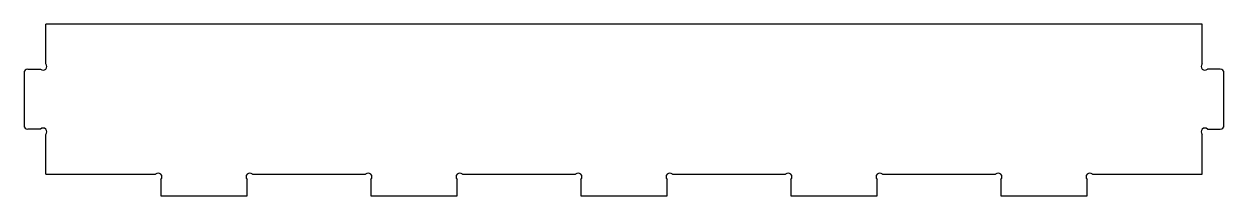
# Model space of a CAD drawing. Header units: inches. Extents: x -20 to 20, y -5 to 0.8.
import ezdxf

# ---------------------------------------------------------------- set-up
doc = ezdxf.new("R2010")
doc.units = ezdxf.units.IN
doc.header["$MEASUREMENT"] = 0

msp = doc.modelspace()

# ---------------------------------------------------------------- linework, layer by layer
at = {"color": 7, "linetype": 'Continuous', "lineweight": 25}
for p, q in [((19.275, 0.75), (-19.275, 0.75)), ((-19.275, -0.573), (-19.275, 0.75)), ((19.275, -0.573), (19.275, 0.75)), ((-19.875, -0.75), (-19.452, -0.75)), ((19.875, -0.75), (19.452, -0.75)), ((-20, -0.875), (-20, -2.625)), ((20, -2.625), (20, -0.875)), ((-19.452, -2.75), (-19.875, -2.75)), ((19.452, -2.75), (19.875, -2.75)), ((-19.275, -4.25), (-19.275, -2.927)), ((19.275, -4.25), (19.275, -2.927)), ((-19.275, -4.25), (-15.614, -4.25)), ((-12.386, -4.25), (-8.614, -4.25)), ((-5.386, -4.25), (-1.614, -4.25)), ((1.614, -4.25), (5.386, -4.25)), ((8.614, -4.25), (12.386, -4.25)), ((15.614, -4.25), (19.275, -4.25)), ((-15.438, -4.427), (-15.438, -4.975)), ((-12.562, -4.975), (-12.562, -4.427)), ((-8.438, -4.427), (-8.438, -4.975)), ((-5.562, -4.975), (-5.562, -4.427)), ((-1.438, -4.427), (-1.438, -4.975)), ((1.438, -4.975), (1.438, -4.427)), ((5.562, -4.427), (5.562, -4.975)), ((8.438, -4.975), (8.438, -4.427)), ((12.562, -4.427), (12.562, -4.975)), ((15.438, -4.975), (15.438, -4.427)), ((-15.438, -4.975), (-12.562, -4.975)), ((-8.438, -4.975), (-5.562, -4.975)), ((-1.438, -4.975), (1.438, -4.975)), ((5.562, -4.975), (8.438, -4.975)), ((12.562, -4.975), (15.438, -4.975))]:
    msp.add_line(p, q, dxfattribs=at)
for centre, start, end in [((-19.875, -0.875), 90, 180), ((-19.363, -0.662), 225, 45), ((19.363, -0.662), 135, 315), ((19.875, -0.875), 0, 90), ((-19.875, -2.625), 180, 270), ((-19.363, -2.838), 315, 135), ((19.363, -2.838), 45, 225), ((19.875, -2.625), 270, 0), ((-15.526, -4.338), 315, 135), ((-12.474, -4.338), 45, 225), ((-8.526, -4.338), 315, 135), ((-5.474, -4.338), 45, 225), ((-1.526, -4.338), 315, 135), ((1.526, -4.338), 45, 225), ((5.474, -4.338), 315, 135), ((8.526, -4.338), 45, 225), ((12.474, -4.338), 315, 135), ((15.526, -4.338), 45, 225)]:
    msp.add_arc(centre, 0.125, start, end, dxfattribs=at)

doc.saveas('drawing.dxf')
